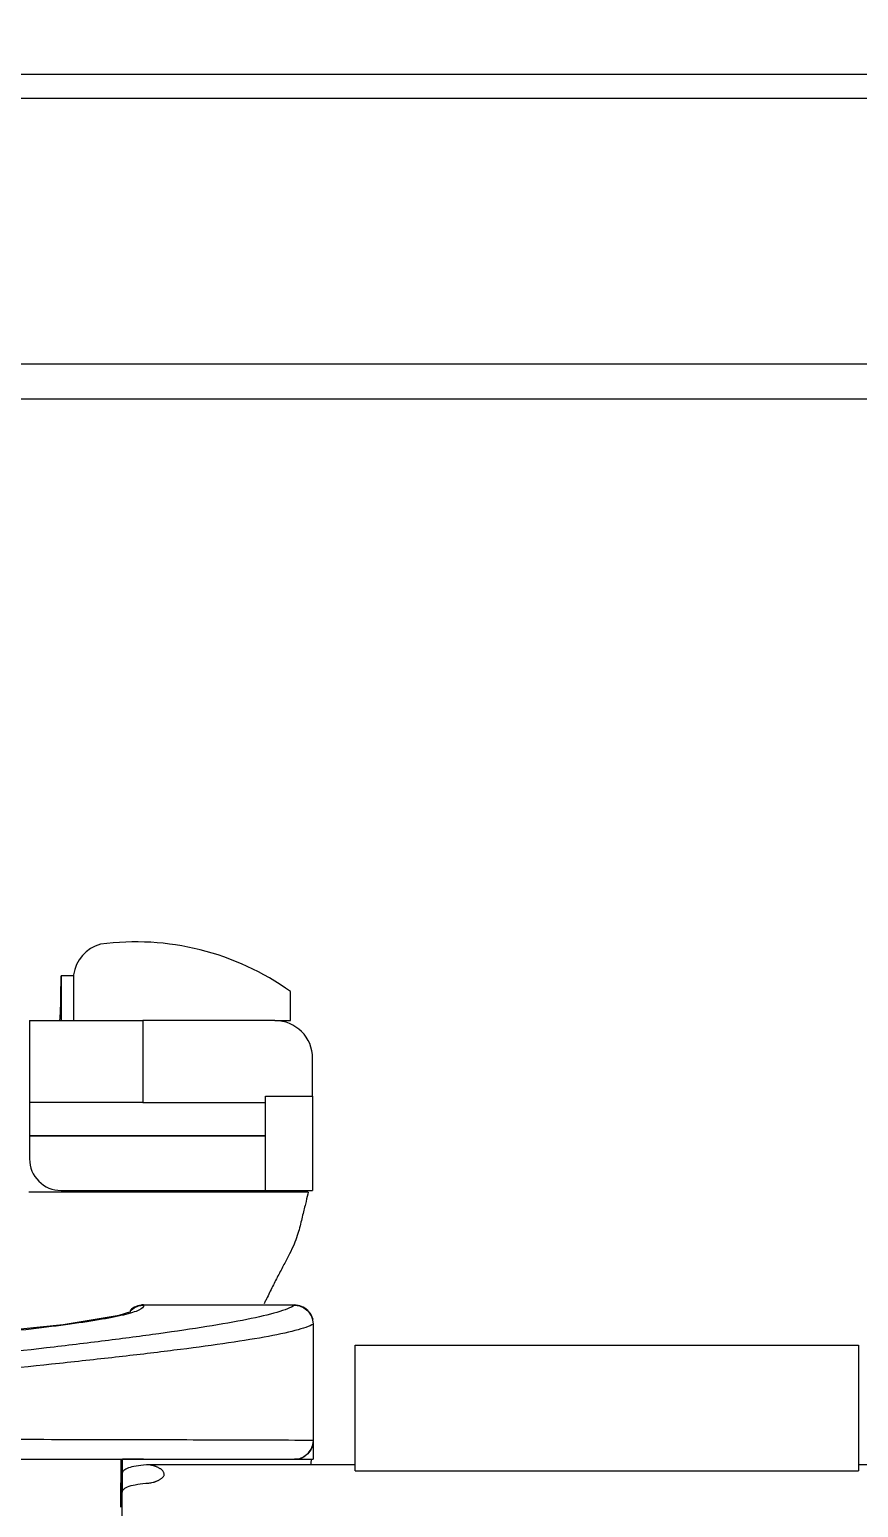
# Model space of a CAD drawing. Header units: metres. Extents: x -22 to 564, y 0 to 143.
# Drawn here: x 25.4764 to 25.6081, y 36.4428 to 36.6778 of the extents above; entities that cross this region are included whole.
import ezdxf
from ezdxf.xclip import XClip

# ---------------------------------------------------------------- set-up
doc = ezdxf.new("R2010")
doc.units = ezdxf.units.M
doc.header["$XCLIPFRAME"] = 2
doc.layers.add('XREF  PB CONJ$0$PARQUE', color=251, linetype='Continuous')
doc.layers.add('XREF PB NEURO-ONCOLOGIA$0$EQUIPO', color=8, linetype='Continuous')

# ---------------------------------------------------------------- blocks, each defined once
blk = doc.blocks.new('*U218')
for p, q in [((-599.17, 315.54), (-1247.57, 315.54)), ((-599.17, 311.72), (-1234.78, 311.72)), ((-1145.61, 269.58), (-599.17, 269.58)), ((-1136.3, 264), (-599.17, 264)), ((-1031.5, 172.25), (-1033.5, 172.25)), ((-1033.5, 172.25), (-1033.5, 165.15)), ((-1031.5, 172.41), (-1031.5, 165.15)), ((-997, 165.15), (-997, 169.75)), ((-1038.5, 165.15), (-1038.5, 152.15)), ((-1038.5, 165.15), (-1020.5, 165.15)), ((-1020.5, 165.15), (-1020.5, 152.15)), ((-999.5, 165.15), (-1020.5, 165.15)), ((-1020.5, 165.15), (-1020.5, 152.15)), ((-999.5, 165.15), (-997, 165.15)), ((-993.5, 153.15), (-993.5, 159.15)), ((-1001, 153.15), (-993.5, 153.15)), ((-1001, 153.15), (-993.5, 153.15)), ((-1001, 152.15), (-1001, 153.15)), ((-993.5, 153.15), (-993.5, 138.15)), ((-1038.5, 152.15), (-1038.5, 146.85)), ((-1020.5, 152.15), (-1038.5, 152.15)), ((-1020.5, 152.15), (-1001, 152.15)), ((-1001, 138.15), (-1001, 152.14)), ((-1038.5, 146.85), (-1001, 146.85)), ((-1001, 146.85), (-1038.5, 146.85)), ((-1038.5, 146.85), (-1038.5, 143.15)), ((-994.22, 137.86), (-1038.59, 137.86)), ((-1033.5, 138.15), (-1001, 138.15)), ((-1001, 138.15), (-993.5, 138.15)), ((-1021.05, 119.82), (-1021.68, 119.6)), ((-1021.16, 119.8), (-1020.38, 119.9)), ((-1020.38, 119.9), (-1021.05, 119.82)), ((-1020.41, 119.94), (-1020.73, 119.94)), ((-996.38, 119.9), (-1020.38, 119.9)), ((-995.71, 119.82), (-996.38, 119.9)), ((-996.38, 119.9), (-995.61, 119.8)), ((-995.08, 119.6), (-995.71, 119.82)), ((-1033.17, 116.84), (-1024.24, 118.32)), ((-1024.24, 118.32), (-1022.41, 118.88)), ((-1022.5, 119.02), (-1021.88, 119.5)), ((-1022.41, 118.88), (-1022.38, 118.89)), ((-1021.68, 119.6), (-1022.25, 119.25)), ((-1021.88, 119.5), (-1021.16, 119.8)), ((-995.61, 119.8), (-994.88, 119.5)), ((-994.51, 119.25), (-995.08, 119.6)), ((-994.88, 119.5), (-994.26, 119.02)), ((-994.04, 118.77), (-994.51, 119.25)), ((-994.26, 119.02), (-993.78, 118.4)), ((-993.68, 118.2), (-994.04, 118.77)), ((-993.78, 118.4), (-993.48, 117.68)), ((-993.46, 117.57), (-993.68, 118.2)), ((-993.38, 116.9), (-993.46, 117.57)), ((-1063.49, 113.78), (-1033.17, 116.84)), ((-993.38, 98.4), (-993.38, 116.9)), ((-986.74, 93.55), (-986.74, 113.55)), ((-986.74, 113.55), (-906.74, 113.55)), ((-906.74, 113.55), (-906.74, 93.55)), ((-994.68, 95.93), (-994.14, 96.41)), ((-993.78, 96.9), (-994.26, 96.28)), ((-994.14, 96.41), (-993.73, 97.01)), ((-993.48, 97.62), (-993.78, 96.9)), ((-993.73, 97.01), (-993.47, 97.68)), ((-993.47, 97.68), (-993.38, 98.4)), ((-993.41, 98.4), (-993.41, 95.42)), ((-1056.55, 95.4), (-1036.37, 95.4)), ((-1036.37, 95.4), (-1018.34, 95.4)), ((-1024, 95.4), (-1024.01, 92.99)), ((-1020.38, 95.4), (-1023.75, 95.4)), ((-986.74, 94.52), (-1019.73, 94.52)), ((-1018.34, 95.4), (-1004.17, 95.4)), ((-1004.17, 95.4), (-996.38, 95.4)), ((-1000.28, 95.42), (-996.02, 95.42)), ((-995.61, 95.5), (-996.38, 95.4)), ((-996.02, 95.42), (-995.32, 95.59)), ((-996.02, 95.42), (-993.41, 95.42)), ((-994.88, 95.8), (-995.61, 95.5)), ((-995.32, 95.59), (-994.68, 95.93)), ((-994.26, 96.28), (-994.88, 95.8)), ((-885.31, 94.52), (-906.74, 94.52)), ((-1024.01, 92.99), (-1024.03, 90.43)), ((-1023.77, 93.17), (-1023.77, 90.19)), ((-986.74, 93.55), (-906.74, 93.55)), ((-1024.03, 90.43), (-1024.04, 87.77)), ((-1023.77, 84.46), (-1023.77, 90.19))]:
    blk.add_line(p, q)
for centre, radius, start, end in [((-1025.74, 171.66), 5.81, 104.7391, 172.6249), ((-1021.62, 135.39), 42.27, 54.3833, 97.6113), ((-999.5, 159.15), 6, 0, 90), ((-1033.5, 143.15), 5, 180, 270)]:
    blk.add_arc(centre, radius, start, end)
for centre, major_axis, ratio, start_param, end_param in [((-1020.41, 116.94), (0, 3), 0.999988, 0, 0.785398), ((-996.41, 116.94), (0, 3), 0.999988, 5.497787, 6.283185), ((-1023.71, 24.75), (0, 71.02), 0.004879, 0.181755, 0.472787), ((-1023.73, 45.4), (0, 50.02), 0.004879, 0, 0.181755), ((-993.73, 45.4), (0, 50.02), 0.004879, 0, 0.181755)]:
    blk.add_ellipse(centre, major_axis=major_axis, ratio=ratio, start_param=start_param, end_param=end_param)
for points, knots in [([(-1033.67, 165.15), (-1033.63, 165.64), (-1033.57, 166.76), (-1033.52, 168.5), (-1033.5, 170.37), (-1033.5, 171.62), (-1033.5, 172.25)], [0.888695, 0.888695, 0.888695, 0.888695, 0.9117647, 0.9411765, 0.9705882, 1, 1, 1, 1]), ([(-994.22, 137.86), (-994.3, 137.48), (-994.47, 136.74), (-994.76, 135.51), (-995.03, 134.47), (-995.29, 133.37), (-995.56, 132.22), (-995.91, 130.99), (-996.42, 129.62), (-997.15, 128.07), (-998.04, 126.39), (-999.01, 124.57), (-999.99, 122.66), (-1000.71, 121.16), (-1001.13, 120.31), (-1001.21, 120.14)], [-1, -1, -1, -1, -0.95, -0.925, -0.9, -0.875, -0.85, -0.825, -0.8, -0.775, -0.75, -0.725, -0.7, -0.675, -0.6688851, -0.6688851, -0.6688851, -0.6688851]), ([(-1020.38, 119.9), (-1020.33, 119.64), (-1020.83, 119.12), (-1023.32, 118.34), (-1027.32, 117.56), (-1032.61, 116.79), (-1038.94, 116.01), (-1048.63, 114.97), (-1056.93, 114.19), (-1062.71, 113.67)], [0, 0, 0, 0, 0.125, 0.25, 0.375, 0.5, 0.625, 0.75, 1, 1, 1, 1]), ([(-996.38, 119.9), (-996.95, 119.52), (-998.85, 118.77), (-1003.69, 117.63), (-1010.12, 116.5), (-1017.78, 115.37), (-1026.36, 114.24), (-1038.84, 112.73), (-1048.97, 111.59), (-1055.86, 110.84)], [0, 0, 0, 0, 0.125, 0.25, 0.375, 0.5, 0.625, 0.75, 1, 1, 1, 1]), ([(-993.38, 116.9), (-994.59, 116.21), (-998.74, 115.16), (-1007.56, 113.78), (-1015.4, 112.73), (-1024.15, 111.69), (-1036.86, 110.3), (-1047.13, 109.26), (-1054.1, 108.57)], [0, 0, 0, 0, 0.25, 0.375, 0.5, 0.625, 0.75, 1, 1, 1, 1]), ([(-993.38, 98.4), (-994.59, 98.41), (-998.74, 98.43), (-1007.56, 98.46), (-1015.4, 98.48), (-1024.15, 98.5), (-1036.86, 98.53), (-1047.13, 98.55), (-1054.1, 98.57)], [0, 0, 0, 0, 0.25, 0.375, 0.5, 0.625, 0.75, 1, 1, 1, 1]), ([(-1019.93, 94.51), (-1020.54, 94.46), (-1021.62, 94.33), (-1023.26, 93.96), (-1023.76, 93.52), (-1023.77, 93.17)], [-1, -1, -1, -1, -0.75, -0.5, 0, 0, 0, 0]), ([(-1019.52, 91.63), (-1019.42, 91.64), (-1019.2, 91.66), (-1018.93, 91.73), (-1018.71, 91.79), (-1018.54, 91.84), (-1018.38, 91.91), (-1018.21, 91.98), (-1018.05, 92.05), (-1017.88, 92.14), (-1017.72, 92.23), (-1017.57, 92.34), (-1017.42, 92.47), (-1017.28, 92.61), (-1017.15, 92.76), (-1017.09, 92.92), (-1017.1, 93.1), (-1017.16, 93.29), (-1017.26, 93.48), (-1017.37, 93.64), (-1017.5, 93.76), (-1017.65, 93.87), (-1017.82, 93.96), (-1017.98, 94.05), (-1018.14, 94.13), (-1018.3, 94.2), (-1018.47, 94.27), (-1018.63, 94.33), (-1018.8, 94.38), (-1018.96, 94.42), (-1019.13, 94.46), (-1019.35, 94.5), (-1019.61, 94.52), (-1019.82, 94.52), (-1019.93, 94.51)], [-1, -1, -1, -1, -0.944444, -0.888889, -0.861111, -0.833333, -0.805556, -0.777778, -0.75, -0.722222, -0.694444, -0.663194, -0.638889, -0.611111, -0.583333, -0.555556, -0.527778, -0.5, -0.472222, -0.440972, -0.416667, -0.388889, -0.361111, -0.333333, -0.305556, -0.277778, -0.25, -0.222222, -0.194444, -0.166667, -0.138889, -0.111111, -0.055556, 0, 0, 0, 0])]:
    blk.add_open_spline(points, degree=3, knots=knots)
blk.add_open_spline([(-1023.77, 90.19), (-1023.76, 90.39), (-1023.58, 90.73), (-1022.75, 91.15), (-1021.38, 91.45), (-1020.19, 91.58), (-1019.52, 91.63)], degree=3)
blk = doc.blocks.new('XREF PB NEURO-ONCOLOGIA')
at = {"layer": 'XREF PB NEURO-ONCOLOGIA$0$EQUIPO', "xscale": 0.0009999999999940395, "yscale": 0.0009999999999940395, "zscale": 0.0009999999999940395, "rotation": 270}
blk.add_blockref('*U218', (2.88167, 18.98617), dxfattribs=at)
blk = doc.blocks.new('XREF  PB CONJ')
at = {"layer": 'XREF  PB CONJ$0$PARQUE', "true_color": 0x136734}
h = blk.add_hatch(dxfattribs=at)
h.set_pattern_fill('CROSS', color=116, scale=0.02, angle=90)
edge = h.paths.add_edge_path()
edge.add_line((3.58827, 104.60563), (1.69357, 104.36841))
edge.add_line((1.69357, 104.36841), (2.47841, 17.60831))
edge.add_line((2.47841, 17.60831), (97.731, 17.93364))
edge.add_arc((97.72474, 19.237), 1.30337, 270.27519, 363.10058)
edge.add_line((99.0262, 19.3075), (96.47621, 19.30776))
edge.add_line((96.47621, 19.30776), (96.60198, 20.22399))
edge.add_line((96.60198, 20.22399), (62.41283, 20.22399))
edge.add_arc((58.63294, 24.65353), 5.82309, 229.524665, 310.475335, ccw=False)
edge.add_line((54.85305, 20.22399), (26.25265, 20.21884))
edge.add_line((26.25265, 20.21884), (4.28368, 20.03042))
edge.add_line((4.28368, 20.03042), (4.05501, 46.6913))
edge.add_line((4.05501, 46.6913), (2.38805, 46.6912))
edge.add_line((2.38805, 46.6912), (2.38806, 54.8033))
edge.add_line((2.38806, 54.8033), (3.98543, 54.80339))
edge.add_line((3.98543, 54.80339), (3.74643, 82.66789))
edge.add_line((3.74643, 82.66789), (3.61847, 95.25564))
edge.add_line((3.61847, 95.25564), (3.58827, 104.60563))

msp = doc.modelspace()

# ---------------------------------------------------------------- block references
at = {"rotation": 90}
msp.add_blockref('XREF PB NEURO-ONCOLOGIA', (45.50103, 33.47338), dxfattribs=at)

# ---------------------------------------------------------------- next in the draw order: block references
ref = msp.add_blockref('XREF  PB CONJ', (67.8976, 28.71, 0), dxfattribs=dict(rotation=89.50849308405942))
XClip(ref).set_block_clipping_path([(-2.936402334, 82.9334608569), (21.1250270707, 82.9334608569), (21.1250270707, 49.0397586863), (26.6296707885, 49.0397586863), (26.6284018429, 17.4712422498), (-2.8531787476, 17.4341989701)])

doc.saveas('drawing.dxf')
